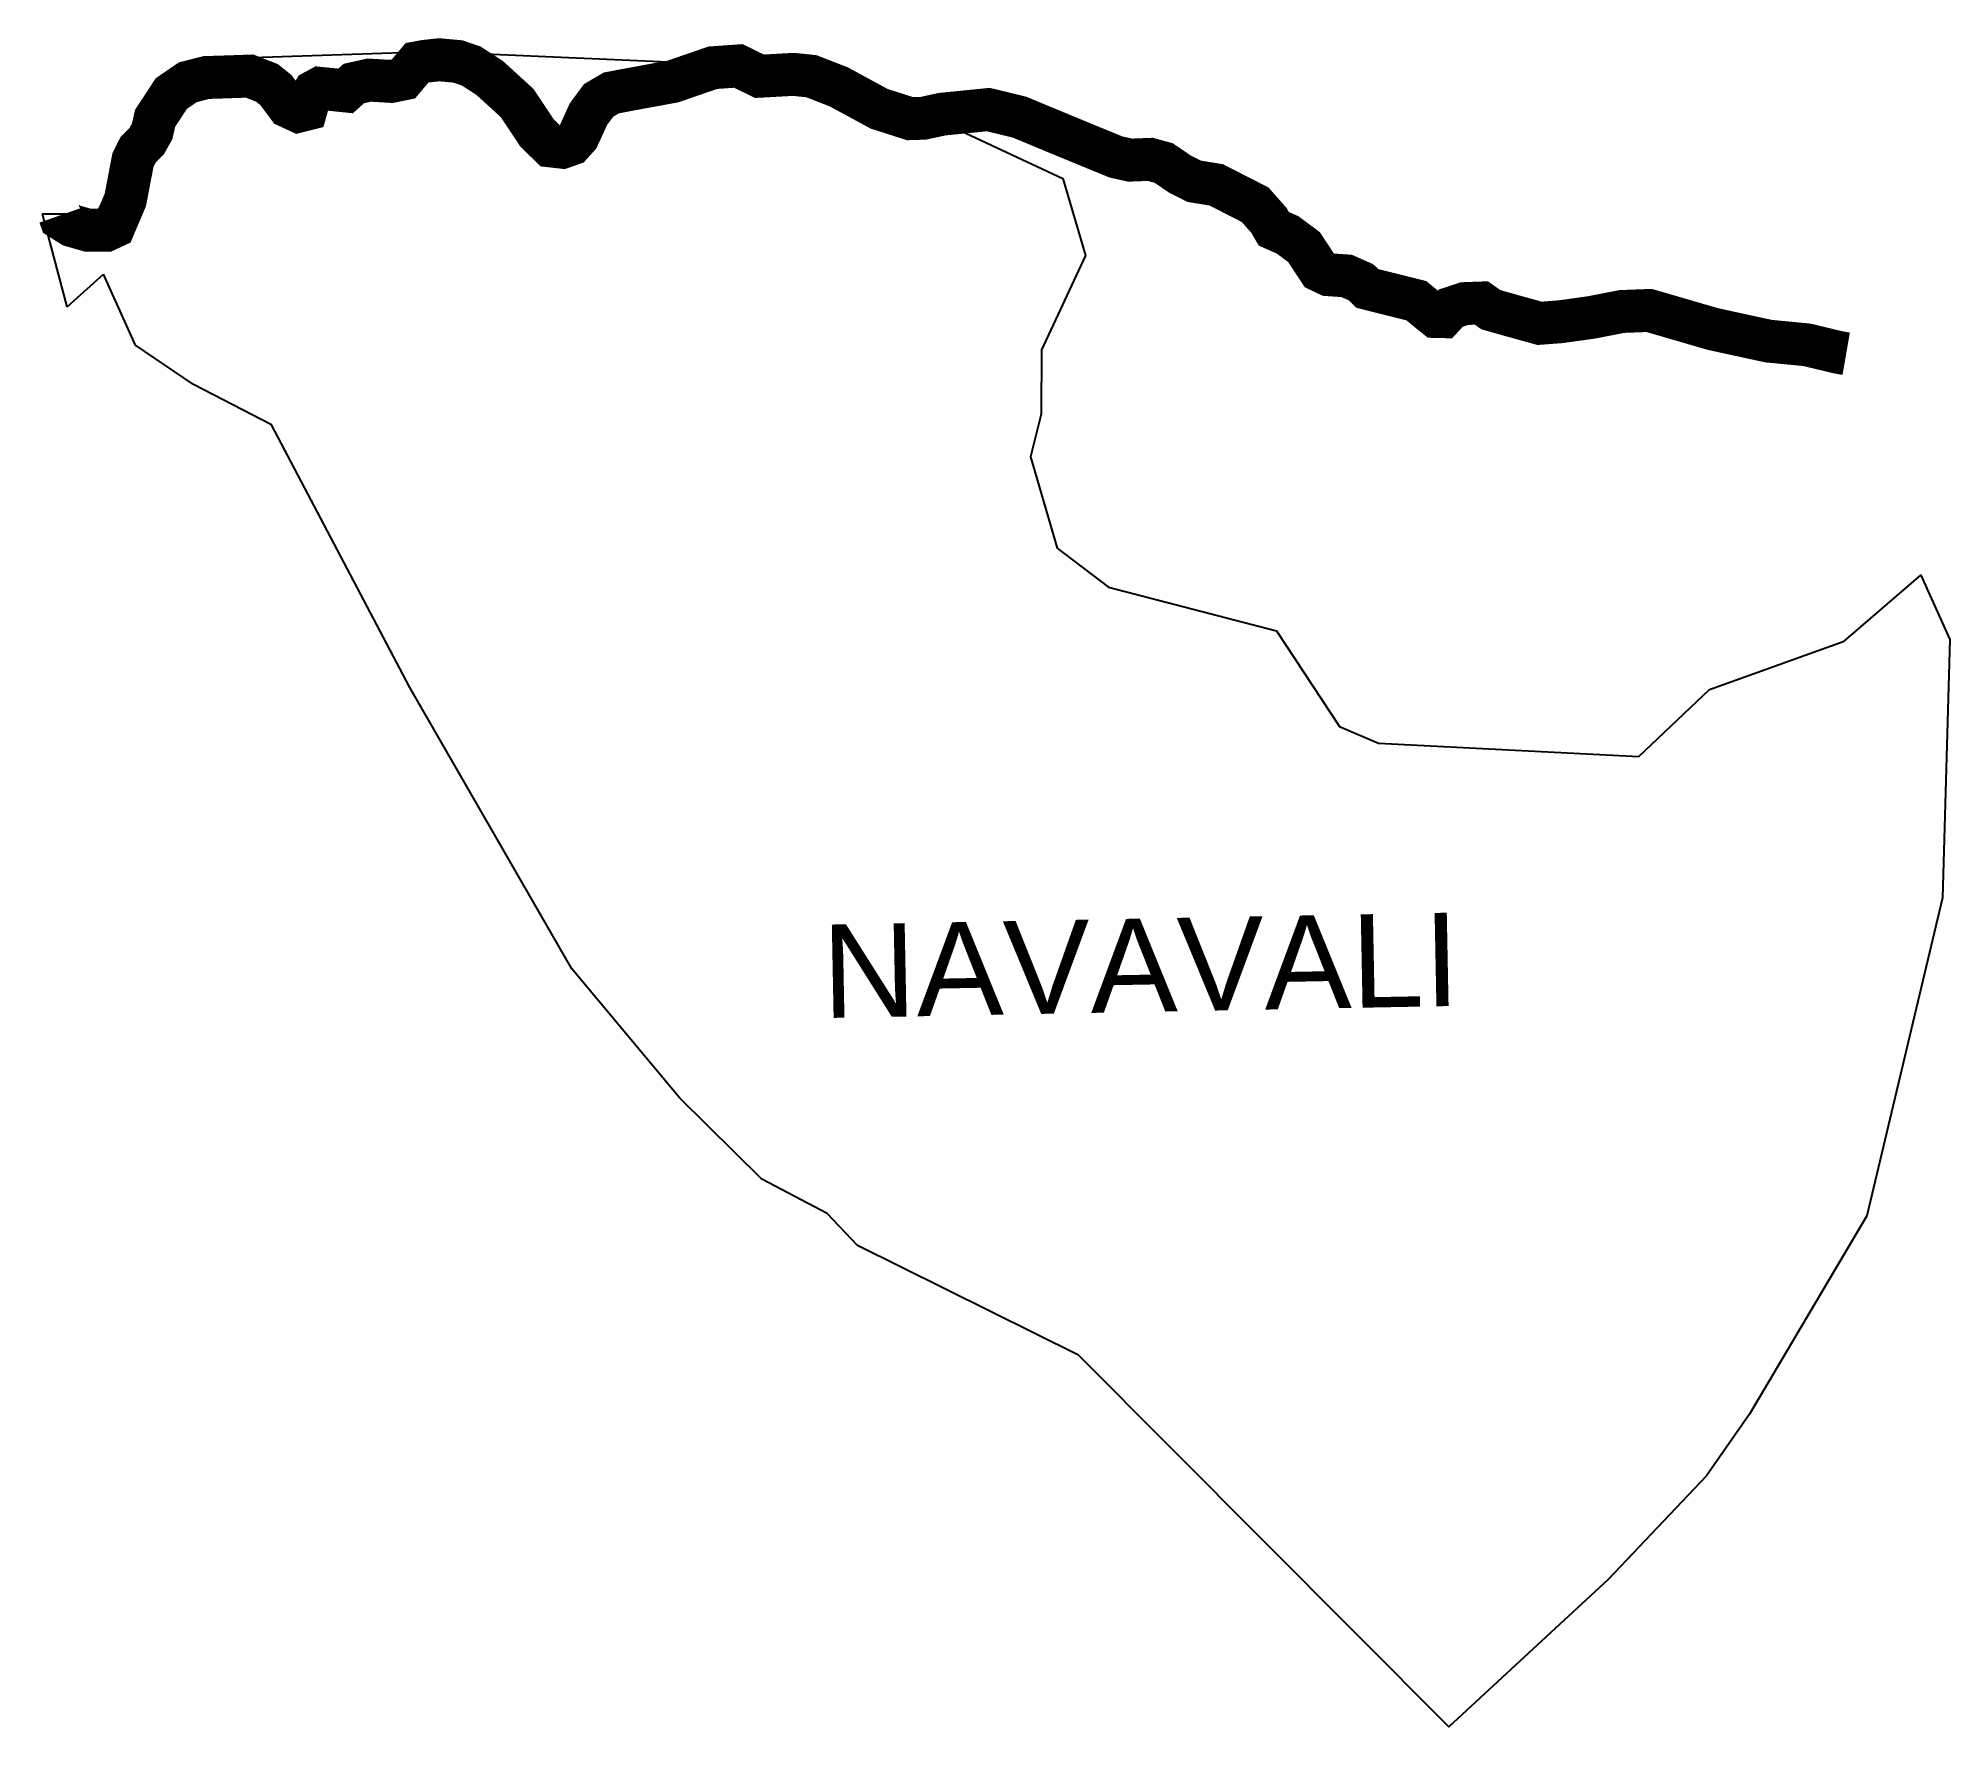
# Model space of a CAD drawing. Header units: metres. Extents: x 282211 to 284438, y 2021000 to 2022967.
import ezdxf

# ---------------------------------------------------------------- set-up
doc = ezdxf.new("R2010")
doc.units = ezdxf.units.M
doc.header["$MEASUREMENT"] = 0
for name, color, linetype in [('UNPROTECTED', 130, 'Continuous'), ('village', 3, 'Continuous'), ('VILLAGE NAME', 250, 'Continuous')]:
    doc.layers.add(name, color=color, linetype=linetype)
doc.styles.get("Standard").update_dxf_attribs({"font": 'arial.ttf'})

msp = doc.modelspace()

# ---------------------------------------------------------------- linework, layer by layer
at = {"layer": 'UNPROTECTED', "const_width": 50, "flags": 128}
msp.add_lwpolyline([(284317.4, 2022599.6), (284308.2, 2022601.2), (284271.5, 2022610), (284226.8, 2022614.3), (284162, 2022628.4), (284124.3, 2022639.4), (284087.8, 2022650), (284056.1, 2022648.8), (284020.6, 2022641.9), (283984.9, 2022636.9), (283960.3, 2022635), (283931.1, 2022643.1), (283903.4, 2022650.9), (283892.5, 2022658.7), (283873, 2022658), (283856.8, 2022652.7), (283847.6, 2022642.8), (283839.1, 2022643), (283833, 2022647.9), (283829.5, 2022650.8), (283816.8, 2022661.3), (283795.4, 2022666.7), (283782.3, 2022669.9), (283759.5, 2022675.7), (283752.2, 2022682.8), (283735.5, 2022690.2), (283713.9, 2022691.7), (283703.7, 2022696.6), (283685.8, 2022723.8), (283666.7, 2022738), (283650.6, 2022745.1), (283644.9, 2022755), (283628.8, 2022773.2), (283583.5, 2022796.3), (283557.8, 2022800.5), (283541.5, 2022808.7), (283522.4, 2022821.7), (283506.8, 2022826), (283483.3, 2022825.1), (283466.6, 2022828.8), (283425, 2022845.9), (283387, 2022861.6), (283354.3, 2022875.2), (283318, 2022884), (283293.3, 2022881.5), (283264.1, 2022878.6), (283242.5, 2022873.9), (283226.9, 2022873.4), (283190.9, 2022884.9), (283144.1, 2022910.3), (283112.1, 2022922.8), (283091.1, 2022925), (283060.8, 2022923.3), (283051.5, 2022922.8), (283035.3, 2022930.7), (283026.9, 2022934.8), (283012.6, 2022933.8), (282997.1, 2022932.7), (282966, 2022922), (282950.8, 2022916.7), (282925.3, 2022912), (282903.4, 2022908), (282879, 2022903.4), (282864.1, 2022894.7), (282852.2, 2022878.6), (282847.6, 2022868.4), (282840.2, 2022852.4), (282832.4, 2022843.8), (282821.9, 2022840.1), (282807.9, 2022841.7), (282792.4, 2022856.7), (282769.2, 2022891.6), (282737.2, 2022920.8), (282715.5, 2022934.8), (282700.3, 2022940), (282678.3, 2022942), (282662, 2022940.2), (282652.6, 2022938.5), (282642.3, 2022926.3), (282636.8, 2022919.7), (282622.6, 2022916.8), (282596.9, 2022918.3), (282578.9, 2022914.3), (282569.4, 2022905.7), (282553.8, 2022907.3), (282539.4, 2022908.7), (282532.6, 2022905), (282526.3, 2022894.7), (282523.4, 2022884.4), (282514.2, 2022882.1), (282502.5, 2022887.5), (282488.2, 2022906.7), (282477.9, 2022915), (282457.5, 2022923), (282432, 2022922.1), (282407.1, 2022921.3), (282385.6, 2022915.8), (282366.4, 2022902.7), (282353.8, 2022883.5), (282347.5, 2022873.9), (282344, 2022858.6), (282337.4, 2022846.8), (282327.7, 2022837.1), (282321.7, 2022825.3), (282316.2, 2022796.7), (282312.8, 2022778.8), (282304.5, 2022759.2), (282299.6, 2022747.7), (282290.4, 2022743.4), (282269.4, 2022743.4), (282250.3, 2022748.9), (282237.6, 2022756.9), (282236.3, 2022760.6)], dxfattribs=at)
at = {"layer": 'village'}
msp.add_lwpolyline([(282245.2, 2022654.2), (282287.4, 2022692.3)], dxfattribs=at)
for points in [[(282245.2, 2022654.2, 0), (282216.2, 2022762.4, 0), (282267.2, 2022762.7, 0), (282280.1, 2022764.3, 0), (282375.9, 2022929.1, 0), (282437.8, 2022943.9, 0), (282669.4, 2022951.8, 0), (283131.5, 2022931.6, 0), (283404.7, 2022803.8, 0), (283431.4, 2022714.2, 0), (283380, 2022604.3, 0), (283379.6, 2022529.4, 0), (283367.1, 2022479.5, 0), (283398.1, 2022373.1, 0), (283458.2, 2022327.7, 0), (283653.8, 2022276.7, 0), (283727.1, 2022165.6, 0), (283772.6, 2022146.2, 0), (284075.7, 2022130.6, 0), (284158.3, 2022208.4, 0), (284315, 2022264.7, 0), (284404.4, 2022341.5, 0), (284438, 2022266.7, 0)], [(284438, 2022266.7, 0), (284429.5, 2021966, 0), (284341.6, 2021595.5, 0), (284204.8, 2021364.5, 0), (284154.7, 2021292.5, 0), (284040.3, 2021172, 0), (283854.4, 2021000.4, 0), (283423.3, 2021433, 0), (283165.8, 2021561, 0), (283130.3, 2021598.3, 0), (283054.1, 2021638, 0), (282958.8, 2021732.6, 0), (282832.9, 2021883.3, 0), (282644.1, 2022210.8, 0), (282482.9, 2022516.6, 0), (282392.1, 2022563.8, 0), (282324.5, 2022609.5, 0), (282287.4, 2022692.3, 0)]]:
    msp.add_polyline3d(points, dxfattribs=at)

# ---------------------------------------------------------------- texts
at = {"layer": 'VILLAGE NAME', "insert": (283123.3, 2021934.5), "char_height": 108.748, "attachment_point": 1, "rotation": 1.1028}
msp.add_mtext_dynamic_manual_height_columns('{\\fArial|b0|i0|c0|p34;NAVAVALI}', width=726.929, gutter_width=543.7, heights=[0], dxfattribs=at)

doc.saveas('drawing.dxf')
